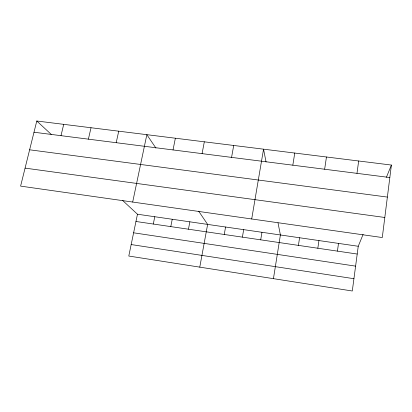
<?xml version="1.0" encoding="UTF-8"?>
<svg xmlns="http://www.w3.org/2000/svg" width="412" height="412" viewBox="0 0 412 412"><rect width="100%" height="100%" fill="white"/><g stroke="black" fill="none" stroke-linecap="round" stroke-linejoin="round"><path stroke-width="0.62" d="M391.4 165.058L382.284 237.544L20.6 186.116L36.786 121.004L391.4 165.058L386.394 177.32M363.106 234.371L358.249 246.273L352.291 290.996L128.786 256.043L137.469 214.219L122.596 200.448M356.977 173.354L358.672 160.989M337.423 251.124L338.504 243.404M317.827 248.24L318.95 240.567M324.646 169.239L326.459 156.987M298.417 245.382L299.581 237.755M273.439 278.667L280.397 234.969L278.018 222.84M292.829 165.186L294.755 153.053M260.708 239.835L261.955 232.291M251.701 218.978L263.546 149.175L266.064 161.998M242.395 237.142L243.683 229.638M224.246 234.469L225.575 227.012M231.565 157.389L233.712 145.467M199.774 267.146L207.633 224.406L198.656 211.155M202.076 153.635L204.321 141.816M188.454 229.206L189.855 221.826M170.795 226.605L172.237 219.266M173.025 149.932L175.368 138.221M153.3 224.035L154.773 216.733M132.685 202.055L146.842 134.678L155.927 148.088M116.194 142.701L118.728 131.181M88.395 139.158L91.021 127.741M61.002 135.672L63.711 124.347M33.995 132.231L389.829 177.536M29.628 149.798L387.373 197.075M25.075 168.117L384.808 217.479M137.469 214.219L358.249 246.273M135.96 221.481L357.214 254.034M133.612 232.801L355.602 266.131M131.171 244.553L353.929 278.703M36.786 121.004L51.242 134.389"/></g></svg>
